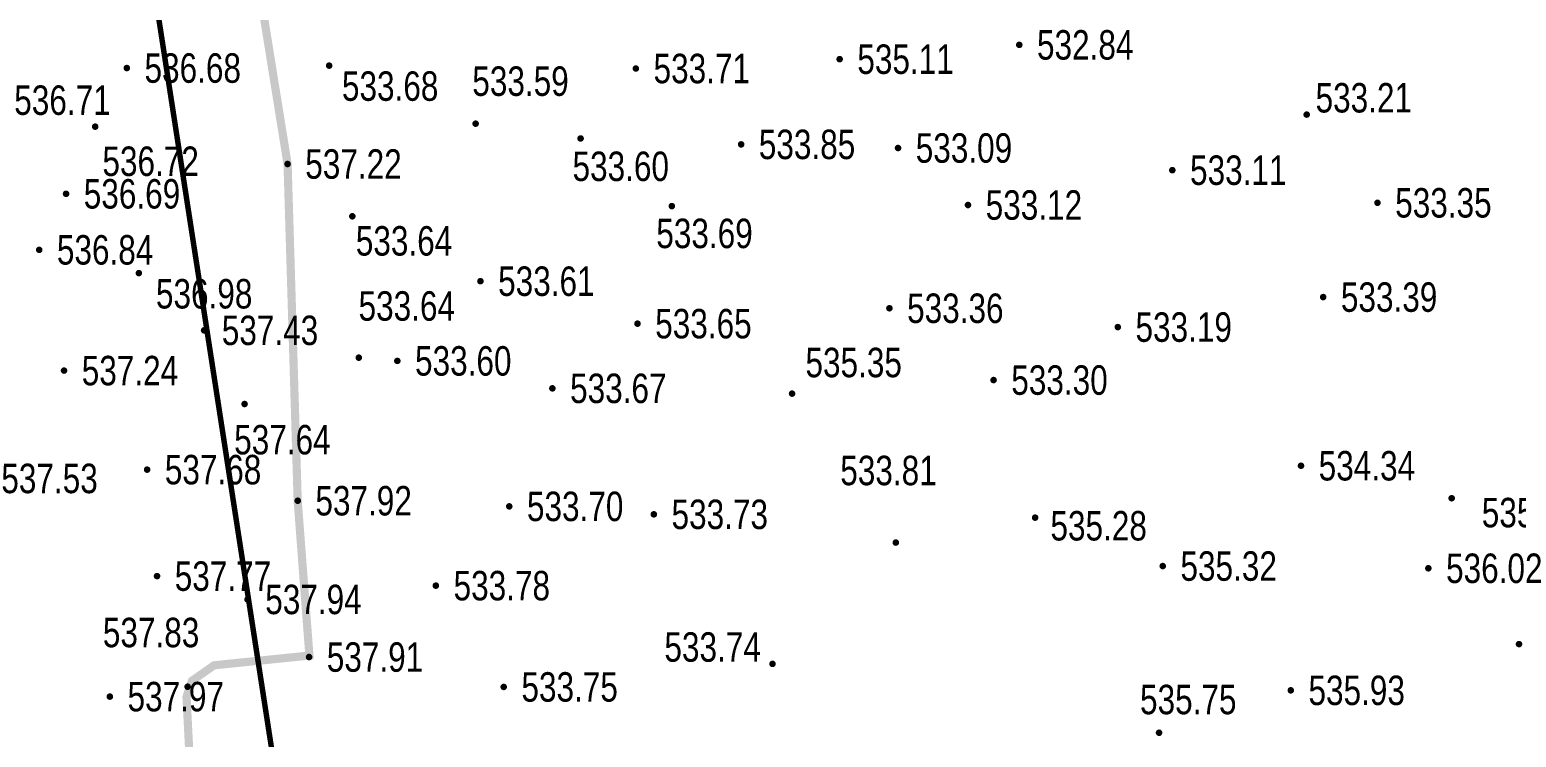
# Model space of a CAD drawing. Header units: millimetres. Extents: x 7408 to 22184, y -2085 to 5798.
# Drawn here: x 7624.6 to 7679.1, y -1965.6 to -1939.7 of the extents above; entities that cross this region are included whole.
import ezdxf
from ezdxf.enums import TextEntityAlignment as Align

# ---------------------------------------------------------------- set-up
doc = ezdxf.new("R2010")
doc.units = ezdxf.units.MM
doc.linetypes.add('DASHDOT', pattern=[1, 0.5, -0.25, 0, -0.25])
doc.linetypes.add('PMX', pattern=[13, 10, -1, 0, -1, 0, -1])
for name, color, linetype in [('GCD', 252, 'Continuous'), ('KTD', 7, 'Continuous'), ('挖方区', 5, 'Continuous'), ('道路-中心线', 12, 'DASHDOT')]:
    doc.layers.add(name, color=color, linetype=linetype)
doc.styles.add('HZ', font='jzfz_ena.shx', dxfattribs={"width": 0.7, "bigfont": 'jzfz_cna.shx'})
doc.styles.get("Standard").update_dxf_attribs({"font": 'SimSun.ttf', "width": 0.8})
doc.linetypes.add('陡坎线1', pattern='A,0.15,["|",Standard,S=0.2,R=0,X=0,Y=0],0.15', length=0.3)

# ---------------------------------------------------------------- blocks, each defined once
blk = doc.blocks.new('GC200')
at = {"linetype": 'Continuous', "const_width": 0.2, "flags": 128}
blk.add_lwpolyline([(-0.1, 0, 1), (0.1, 0, 1)], format="xyb", close=True, dxfattribs=at)
blk = doc.blocks.new('122121')
at = {"layer": 'GCD', "color": 252, "linetype": 'Continuous', "lineweight": 5}
ref = blk.add_blockref('GC200', (7660.869, -1940.218, 266.418), dxfattribs=dict(at, xscale=0.6, yscale=0.6, zscale=0.6))
ref.add_attrib('height', '532.84', dxfattribs={"linetype": 'Continuous', "height": 1.08, "style": 'HZ', "width": 0.8}).set_placement((7661.518, -1940.218, 266.418), align=Align.MIDDLE_LEFT)
ref = blk.add_blockref('GC200', (7654.288, -1940.743, 267.556), dxfattribs=dict(at, xscale=0.6, yscale=0.6, zscale=0.6))
ref.add_attrib('height', '535.11', dxfattribs={"linetype": 'Continuous', "height": 1.08, "style": 'HZ', "width": 0.8}).set_placement((7654.936, -1940.743, 267.556), align=Align.MIDDLE_LEFT)
ref = blk.add_blockref('GC200', (7628.172, -1941.068, 268.338), dxfattribs=dict(at, xscale=0.6, yscale=0.6, zscale=0.6))
ref.add_attrib('height', '536.68', dxfattribs={"linetype": 'Continuous', "height": 1.08, "style": 'HZ', "width": 0.8}).set_placement((7628.821, -1941.068, 268.338), align=Align.MIDDLE_LEFT)
ref = blk.add_blockref('GC200', (7635.587, -1940.979, 266.84), dxfattribs=dict(at, xscale=0.6, yscale=0.6, zscale=0.6))
ref.add_attrib('height', '533.68', dxfattribs={"linetype": 'Continuous', "height": 1.08, "style": 'HZ', "width": 0.8}).set_placement((7636.054, -1941.729, 266.84), align=Align.MIDDLE_LEFT)
ref = blk.add_blockref('GC200', (7640.952, -1943.107, 266.795), dxfattribs=dict(at, xscale=0.6, yscale=0.6, zscale=0.6))
ref.add_attrib('height', '533.59', dxfattribs={"linetype": 'Continuous', "height": 1.08, "style": 'HZ', "width": 0.8}).set_placement((7640.83, -1941.548, 266.795), align=Align.MIDDLE_LEFT)
ref = blk.add_blockref('GC200', (7646.822, -1941.085, 266.854), dxfattribs=dict(at, xscale=0.6, yscale=0.6, zscale=0.6))
ref.add_attrib('height', '533.71', dxfattribs={"linetype": 'Continuous', "height": 1.08, "style": 'HZ', "width": 0.8}).set_placement((7647.47, -1941.085, 266.854), align=Align.MIDDLE_LEFT)
ref = blk.add_blockref('GC200', (7623.4, -1942.245, 268.355), dxfattribs=dict(at, xscale=0.6, yscale=0.6, zscale=0.6))
ref.add_attrib('height', '536.71', dxfattribs={"linetype": 'Continuous', "height": 1.08, "style": 'HZ', "width": 0.8}).set_placement((7624.048, -1942.245, 268.355), align=Align.MIDDLE_LEFT)
ref = blk.add_blockref('GC200', (7671.399, -1942.774, 266.603), dxfattribs=dict(at, xscale=0.6, yscale=0.6, zscale=0.6))
ref.add_attrib('height', '533.21', dxfattribs={"linetype": 'Continuous', "height": 1.08, "style": 'HZ', "width": 0.8}).set_placement((7671.724, -1942.157, 266.603), align=Align.MIDDLE_LEFT)
ref = blk.add_blockref('GC200', (7627.015, -1943.216, 268.36), dxfattribs=dict(at, xscale=0.6, yscale=0.6, zscale=0.6))
ref.add_attrib('height', '536.72', dxfattribs={"linetype": 'Continuous', "height": 1.08, "style": 'HZ', "width": 0.8}).set_placement((7627.279, -1944.484, 268.36), align=Align.MIDDLE_LEFT)
ref = blk.add_blockref('GC200', (7644.797, -1943.649, 266.801), dxfattribs=dict(at, xscale=0.6, yscale=0.6, zscale=0.6))
ref.add_attrib('height', '533.60', dxfattribs={"linetype": 'Continuous', "height": 1.08, "style": 'HZ', "width": 0.8}).set_placement((7644.502, -1944.67, 266.801), align=Align.MIDDLE_LEFT)
ref = blk.add_blockref('GC200', (7650.679, -1943.866, 266.923), dxfattribs=dict(at, xscale=0.6, yscale=0.6, zscale=0.6))
ref.add_attrib('height', '533.85', dxfattribs={"linetype": 'Continuous', "height": 1.08, "style": 'HZ', "width": 0.8}).set_placement((7651.327, -1943.866, 266.923), align=Align.MIDDLE_LEFT)
ref = blk.add_blockref('GC200', (7656.428, -1943.999, 266.546), dxfattribs=dict(at, xscale=0.6, yscale=0.6, zscale=0.6))
ref.add_attrib('height', '533.09', dxfattribs={"linetype": 'Continuous', "height": 1.08, "style": 'HZ', "width": 0.8}).set_placement((7657.076, -1943.999, 266.546), align=Align.MIDDLE_LEFT)
ref = blk.add_blockref('GC200', (7634.062, -1944.585, 268.608), dxfattribs=dict(at, xscale=0.6, yscale=0.6, zscale=0.6))
ref.add_attrib('height', '537.22', dxfattribs={"linetype": 'Continuous', "height": 1.08, "style": 'HZ', "width": 0.8}).set_placement((7634.71, -1944.585, 268.608), align=Align.MIDDLE_LEFT)
ref = blk.add_blockref('GC200', (7666.476, -1944.812, 266.555), dxfattribs=dict(at, xscale=0.6, yscale=0.6, zscale=0.6))
ref.add_attrib('height', '533.11', dxfattribs={"linetype": 'Continuous', "height": 1.08, "style": 'HZ', "width": 0.8}).set_placement((7667.125, -1944.812, 266.555), align=Align.MIDDLE_LEFT)
ref = blk.add_blockref('GC200', (7625.947, -1945.678, 268.346), dxfattribs=dict(at, xscale=0.6, yscale=0.6, zscale=0.6))
ref.add_attrib('height', '536.69', dxfattribs={"linetype": 'Continuous', "height": 1.08, "style": 'HZ', "width": 0.8}).set_placement((7626.595, -1945.678, 268.346), align=Align.MIDDLE_LEFT)
ref = blk.add_blockref('GC200', (7658.99, -1946.089, 266.562), dxfattribs=dict(at, xscale=0.6, yscale=0.6, zscale=0.6))
ref.add_attrib('height', '533.12', dxfattribs={"linetype": 'Continuous', "height": 1.08, "style": 'HZ', "width": 0.8}).set_placement((7659.638, -1946.089, 266.562), align=Align.MIDDLE_LEFT)
ref = blk.add_blockref('GC200', (7673.993, -1946.008, 266.676), dxfattribs=dict(at, xscale=0.6, yscale=0.6, zscale=0.6))
ref.add_attrib('height', '533.35', dxfattribs={"linetype": 'Continuous', "height": 1.08, "style": 'HZ', "width": 0.8}).set_placement((7674.641, -1946.008, 266.676), align=Align.MIDDLE_LEFT)
ref = blk.add_blockref('GC200', (7636.435, -1946.502, 266.822), dxfattribs=dict(at, xscale=0.6, yscale=0.6, zscale=0.6))
ref.add_attrib('height', '533.64', dxfattribs={"linetype": 'Continuous', "height": 1.08, "style": 'HZ', "width": 0.8}).set_placement((7636.562, -1947.403, 266.822), align=Align.MIDDLE_LEFT)
ref = blk.add_blockref('GC200', (7648.14, -1946.129, 266.844), dxfattribs=dict(at, xscale=0.6, yscale=0.6, zscale=0.6))
ref.add_attrib('height', '533.69', dxfattribs={"linetype": 'Continuous', "height": 1.08, "style": 'HZ', "width": 0.8}).set_placement((7647.571, -1947.129, 266.844), align=Align.MIDDLE_LEFT)
ref = blk.add_blockref('GC200', (7624.963, -1947.732, 268.418), dxfattribs=dict(at, xscale=0.6, yscale=0.6, zscale=0.6))
ref.add_attrib('height', '536.84', dxfattribs={"linetype": 'Continuous', "height": 1.08, "style": 'HZ', "width": 0.8}).set_placement((7625.611, -1947.732, 268.418), align=Align.MIDDLE_LEFT)
ref = blk.add_blockref('GC200', (7628.614, -1948.585, 268.49), dxfattribs=dict(at, xscale=0.6, yscale=0.6, zscale=0.6))
ref.add_attrib('height', '536.98', dxfattribs={"linetype": 'Continuous', "height": 1.08, "style": 'HZ', "width": 0.8}).set_placement((7629.24, -1949.342, 268.49), align=Align.MIDDLE_LEFT)
ref = blk.add_blockref('GC200', (7641.128, -1948.881, 266.803), dxfattribs=dict(at, xscale=0.6, yscale=0.6, zscale=0.6))
ref.add_attrib('height', '533.61', dxfattribs={"linetype": 'Continuous', "height": 1.08, "style": 'HZ', "width": 0.8}).set_placement((7641.776, -1948.881, 266.803), align=Align.MIDDLE_LEFT)
ref = blk.add_blockref('GC200', (7672.003, -1949.464, 266.694), dxfattribs=dict(at, xscale=0.6, yscale=0.6, zscale=0.6))
ref.add_attrib('height', '533.39', dxfattribs={"linetype": 'Continuous', "height": 1.08, "style": 'HZ', "width": 0.8}).set_placement((7672.652, -1949.464, 266.694), align=Align.MIDDLE_LEFT)
ref = blk.add_blockref('GC200', (7636.671, -1951.685, 266.82), dxfattribs=dict(at, xscale=0.6, yscale=0.6, zscale=0.6))
ref.add_attrib('height', '533.64', dxfattribs={"linetype": 'Continuous', "height": 1.08, "style": 'HZ', "width": 0.8}).set_placement((7636.663, -1949.79, 266.82), align=Align.MIDDLE_LEFT)
ref = blk.add_blockref('GC200', (7656.111, -1949.873, 266.68), dxfattribs=dict(at, xscale=0.6, yscale=0.6, zscale=0.6))
ref.add_attrib('height', '533.36', dxfattribs={"linetype": 'Continuous', "height": 1.08, "style": 'HZ', "width": 0.8}).set_placement((7656.759, -1949.873, 266.68), align=Align.MIDDLE_LEFT)
ref = blk.add_blockref('GC200', (7631.004, -1950.683, 268.712), dxfattribs=dict(at, xscale=0.6, yscale=0.6, zscale=0.6))
ref.add_attrib('height', '537.43', dxfattribs={"linetype": 'Continuous', "height": 1.08, "style": 'HZ', "width": 0.8}).set_placement((7631.652, -1950.683, 268.712), align=Align.MIDDLE_LEFT)
ref = blk.add_blockref('GC200', (7646.882, -1950.438, 266.827), dxfattribs=dict(at, xscale=0.6, yscale=0.6, zscale=0.6))
ref.add_attrib('height', '533.65', dxfattribs={"linetype": 'Continuous', "height": 1.08, "style": 'HZ', "width": 0.8}).set_placement((7647.531, -1950.438, 266.827), align=Align.MIDDLE_LEFT)
ref = blk.add_blockref('GC200', (7664.479, -1950.564, 266.593), dxfattribs=dict(at, xscale=0.6, yscale=0.6, zscale=0.6))
ref.add_attrib('height', '533.19', dxfattribs={"linetype": 'Continuous', "height": 1.08, "style": 'HZ', "width": 0.8}).set_placement((7665.127, -1950.564, 266.593), align=Align.MIDDLE_LEFT)
ref = blk.add_blockref('GC200', (7638.084, -1951.803, 266.801), dxfattribs=dict(at, xscale=0.6, yscale=0.6, zscale=0.6))
ref.add_attrib('height', '533.60', dxfattribs={"linetype": 'Continuous', "height": 1.08, "style": 'HZ', "width": 0.8}).set_placement((7638.732, -1951.803, 266.801), align=Align.MIDDLE_LEFT)
ref = blk.add_blockref('GC200', (7652.546, -1953.003, 267.673), dxfattribs=dict(at, xscale=0.6, yscale=0.6, zscale=0.6))
ref.add_attrib('height', '535.35', dxfattribs={"linetype": 'Continuous', "height": 1.08, "style": 'HZ', "width": 0.8}).set_placement((7653.036, -1951.862, 267.673), align=Align.MIDDLE_LEFT)
ref = blk.add_blockref('GC200', (7625.873, -1952.158, 268.619), dxfattribs=dict(at, xscale=0.6, yscale=0.6, zscale=0.6))
ref.add_attrib('height', '537.24', dxfattribs={"linetype": 'Continuous', "height": 1.08, "style": 'HZ', "width": 0.8}).set_placement((7626.521, -1952.158, 268.619), align=Align.MIDDLE_LEFT)
ref = blk.add_blockref('GC200', (7643.764, -1952.809, 266.834), dxfattribs=dict(at, xscale=0.6, yscale=0.6, zscale=0.6))
ref.add_attrib('height', '533.67', dxfattribs={"linetype": 'Continuous', "height": 1.08, "style": 'HZ', "width": 0.8}).set_placement((7644.412, -1952.809, 266.834), align=Align.MIDDLE_LEFT)
ref = blk.add_blockref('GC200', (7659.928, -1952.506, 266.651), dxfattribs=dict(at, xscale=0.6, yscale=0.6, zscale=0.6))
ref.add_attrib('height', '533.30', dxfattribs={"linetype": 'Continuous', "height": 1.08, "style": 'HZ', "width": 0.8}).set_placement((7660.576, -1952.506, 266.651), align=Align.MIDDLE_LEFT)
ref = blk.add_blockref('GC200', (7632.487, -1953.384, 268.82), dxfattribs=dict(at, xscale=0.6, yscale=0.6, zscale=0.6))
ref.add_attrib('height', '537.64', dxfattribs={"linetype": 'Continuous', "height": 1.08, "style": 'HZ', "width": 0.8}).set_placement((7632.106, -1954.691, 268.82), align=Align.MIDDLE_LEFT)
ref = blk.add_blockref('GC200', (7671.19, -1955.647, 267.17), dxfattribs=dict(at, xscale=0.6, yscale=0.6, zscale=0.6))
ref.add_attrib('height', '534.34', dxfattribs={"linetype": 'Continuous', "height": 1.08, "style": 'HZ', "width": 0.8}).set_placement((7671.838, -1955.647, 267.17), align=Align.MIDDLE_LEFT)
ref = blk.add_blockref('GC200', (7623.346, -1958.098, 268.767), dxfattribs=dict(at, xscale=0.6, yscale=0.6, zscale=0.6))
ref.add_attrib('height', '537.53', dxfattribs={"linetype": 'Continuous', "height": 1.08, "style": 'HZ', "width": 0.8}).set_placement((7623.575, -1956.112, 268.767), align=Align.MIDDLE_LEFT)
ref = blk.add_blockref('GC200', (7628.917, -1955.789, 268.839), dxfattribs=dict(at, xscale=0.6, yscale=0.6, zscale=0.6))
ref.add_attrib('height', '537.68', dxfattribs={"linetype": 'Continuous', "height": 1.08, "style": 'HZ', "width": 0.8}).set_placement((7629.565, -1955.789, 268.839), align=Align.MIDDLE_LEFT)
ref = blk.add_blockref('GC200', (7656.346, -1958.463, 266.905), dxfattribs=dict(at, xscale=0.6, yscale=0.6, zscale=0.6))
ref.add_attrib('height', '533.81', dxfattribs={"linetype": 'Continuous', "height": 1.08, "style": 'HZ', "width": 0.8}).set_placement((7654.311, -1955.82, 266.905), align=Align.MIDDLE_LEFT)
ref = blk.add_blockref('GC200', (7634.434, -1956.929, 268.959), dxfattribs=dict(at, xscale=0.6, yscale=0.6, zscale=0.6))
ref.add_attrib('height', '537.92', dxfattribs={"linetype": 'Continuous', "height": 1.08, "style": 'HZ', "width": 0.8}).set_placement((7635.082, -1956.929, 268.959), align=Align.MIDDLE_LEFT)
ref = blk.add_blockref('GC200', (7642.184, -1957.136, 266.849), dxfattribs=dict(at, xscale=0.6, yscale=0.6, zscale=0.6))
ref.add_attrib('height', '533.70', dxfattribs={"linetype": 'Continuous', "height": 1.08, "style": 'HZ', "width": 0.8}).set_placement((7642.832, -1957.136, 266.849), align=Align.MIDDLE_LEFT)
ref = blk.add_blockref('GC200', (7676.711, -1956.838, 267.923), dxfattribs=dict(at, xscale=0.6, yscale=0.6, zscale=0.6))
ref.add_attrib('height', '535.85', dxfattribs={"linetype": 'Continuous', "height": 1.08, "style": 'HZ', "width": 0.8}).set_placement((7677.813, -1957.364, 267.923), align=Align.MIDDLE_LEFT)
ref = blk.add_blockref('GC200', (7647.48, -1957.428, 266.866), dxfattribs=dict(at, xscale=0.6, yscale=0.6, zscale=0.6))
ref.add_attrib('height', '533.73', dxfattribs={"linetype": 'Continuous', "height": 1.08, "style": 'HZ', "width": 0.8}).set_placement((7648.129, -1957.428, 266.866), align=Align.MIDDLE_LEFT)
ref = blk.add_blockref('GC200', (7661.449, -1957.549, 267.639), dxfattribs=dict(at, xscale=0.6, yscale=0.6, zscale=0.6))
ref.add_attrib('height', '535.28', dxfattribs={"linetype": 'Continuous', "height": 1.08, "style": 'HZ', "width": 0.8}).set_placement((7662.011, -1957.847, 267.639), align=Align.MIDDLE_LEFT)
ref = blk.add_blockref('GC200', (7666.126, -1959.324, 267.658), dxfattribs=dict(at, xscale=0.6, yscale=0.6, zscale=0.6))
ref.add_attrib('height', '535.32', dxfattribs={"linetype": 'Continuous', "height": 1.08, "style": 'HZ', "width": 0.8}).set_placement((7666.774, -1959.324, 267.658), align=Align.MIDDLE_LEFT)
ref = blk.add_blockref('GC200', (7675.856, -1959.405, 268.01), dxfattribs=dict(at, xscale=0.6, yscale=0.6, zscale=0.6))
ref.add_attrib('height', '536.02', dxfattribs={"linetype": 'Continuous', "height": 1.08, "style": 'HZ', "width": 0.8}).set_placement((7676.505, -1959.405, 268.01), align=Align.MIDDLE_LEFT)
ref = blk.add_blockref('GC200', (7629.28, -1959.693, 268.882), dxfattribs=dict(at, xscale=0.6, yscale=0.6, zscale=0.6))
ref.add_attrib('height', '537.77', dxfattribs={"linetype": 'Continuous', "height": 1.08, "style": 'HZ', "width": 0.8}).set_placement((7629.928, -1959.693, 268.882), align=Align.MIDDLE_LEFT)
ref = blk.add_blockref('GC200', (7639.495, -1960.042, 266.892), dxfattribs=dict(at, xscale=0.6, yscale=0.6, zscale=0.6))
ref.add_attrib('height', '533.78', dxfattribs={"linetype": 'Continuous', "height": 1.08, "style": 'HZ', "width": 0.8}).set_placement((7640.144, -1960.042, 266.892), align=Align.MIDDLE_LEFT)
ref = blk.add_blockref('GC200', (7632.596, -1960.547, 268.971), dxfattribs=dict(at, xscale=0.6, yscale=0.6, zscale=0.6))
ref.add_attrib('height', '537.94', dxfattribs={"linetype": 'Continuous', "height": 1.08, "style": 'HZ', "width": 0.8}).set_placement((7633.244, -1960.547, 268.971), align=Align.MIDDLE_LEFT)
ref = blk.add_blockref('GC200', (7630.4, -1963.747, 268.916), dxfattribs=dict(at, xscale=0.6, yscale=0.6, zscale=0.6))
ref.add_attrib('height', '537.83', dxfattribs={"linetype": 'Continuous', "height": 1.08, "style": 'HZ', "width": 0.8}).set_placement((7627.295, -1961.76, 268.916), align=Align.MIDDLE_LEFT)
ref = blk.add_blockref('GC200', (7679.178, -1962.185, 268.017), dxfattribs=dict(at, xscale=0.6, yscale=0.6, zscale=0.6))
ref.add_attrib('height', '536.04', dxfattribs={"linetype": 'Continuous', "height": 1.08, "style": 'HZ', "width": 0.8}).set_placement((7679.827, -1962.185, 268.017), align=Align.MIDDLE_LEFT)
ref = blk.add_blockref('GC200', (7634.85, -1962.659, 268.957), dxfattribs=dict(at, xscale=0.6, yscale=0.6, zscale=0.6))
ref.add_attrib('height', '537.91', dxfattribs={"linetype": 'Continuous', "height": 1.08, "style": 'HZ', "width": 0.8}).set_placement((7635.499, -1962.659, 268.957), align=Align.MIDDLE_LEFT)
ref = blk.add_blockref('GC200', (7651.828, -1962.91, 266.872), dxfattribs=dict(at, xscale=0.6, yscale=0.6, zscale=0.6))
ref.add_attrib('height', '533.74', dxfattribs={"linetype": 'Continuous', "height": 1.08, "style": 'HZ', "width": 0.8}).set_placement((7647.868, -1962.291, 266.872), align=Align.MIDDLE_LEFT)
ref = blk.add_blockref('GC200', (7641.981, -1963.755, 266.875), dxfattribs=dict(at, xscale=0.6, yscale=0.6, zscale=0.6))
ref.add_attrib('height', '533.75', dxfattribs={"linetype": 'Continuous', "height": 1.08, "style": 'HZ', "width": 0.8}).set_placement((7642.63, -1963.755, 266.875), align=Align.MIDDLE_LEFT)
ref = blk.add_blockref('GC200', (7670.816, -1963.88, 267.966), dxfattribs=dict(at, xscale=0.6, yscale=0.6, zscale=0.6))
ref.add_attrib('height', '535.93', dxfattribs={"linetype": 'Continuous', "height": 1.08, "style": 'HZ', "width": 0.8}).set_placement((7671.464, -1963.88, 267.966), align=Align.MIDDLE_LEFT)
ref = blk.add_blockref('GC200', (7627.551, -1964.11, 268.987), dxfattribs=dict(at, xscale=0.6, yscale=0.6, zscale=0.6))
ref.add_attrib('height', '537.97', dxfattribs={"linetype": 'Continuous', "height": 1.08, "style": 'HZ', "width": 0.8}).set_placement((7628.199, -1964.11, 268.987), align=Align.MIDDLE_LEFT)
ref = blk.add_blockref('GC200', (7665.99, -1965.435, 267.873), dxfattribs=dict(at, xscale=0.6, yscale=0.6, zscale=0.6))
ref.add_attrib('height', '535.75', dxfattribs={"linetype": 'Continuous', "height": 1.08, "style": 'HZ', "width": 0.8}).set_placement((7665.293, -1964.216, 267.873), align=Align.MIDDLE_LEFT)

msp = doc.modelspace()

# ---------------------------------------------------------------- linework, layer by layer
at = {"layer": 'KTD', "linetype": 'PMX', "ltscale": 0.025, "const_width": 0.2}
msp.add_lwpolyline([(7634.707, -1973.98), (7626.218, -1919.02)], dxfattribs=at)
at = {"layer": '挖方区', "color": 150, "linetype": '陡坎线1', "ltscale": 5, "const_width": 0.3, "elevation": -1.041}
msp.add_lwpolyline([(7633.013, -1938.062), (7634.062, -1944.585), (7634.433, -1956.929), (7634.862, -1962.605), (7631.37, -1962.962), (7630.561, -1963.528), (7630.36, -1964.119), (7630.57, -1968.304)], dxfattribs=at)

# ---------------------------------------------------------------- block references
at = {"layer": '道路-中心线', "linetype": 'Continuous'}
msp.add_blockref('122121', (0, 0), dxfattribs=at)

doc.saveas('drawing.dxf')
